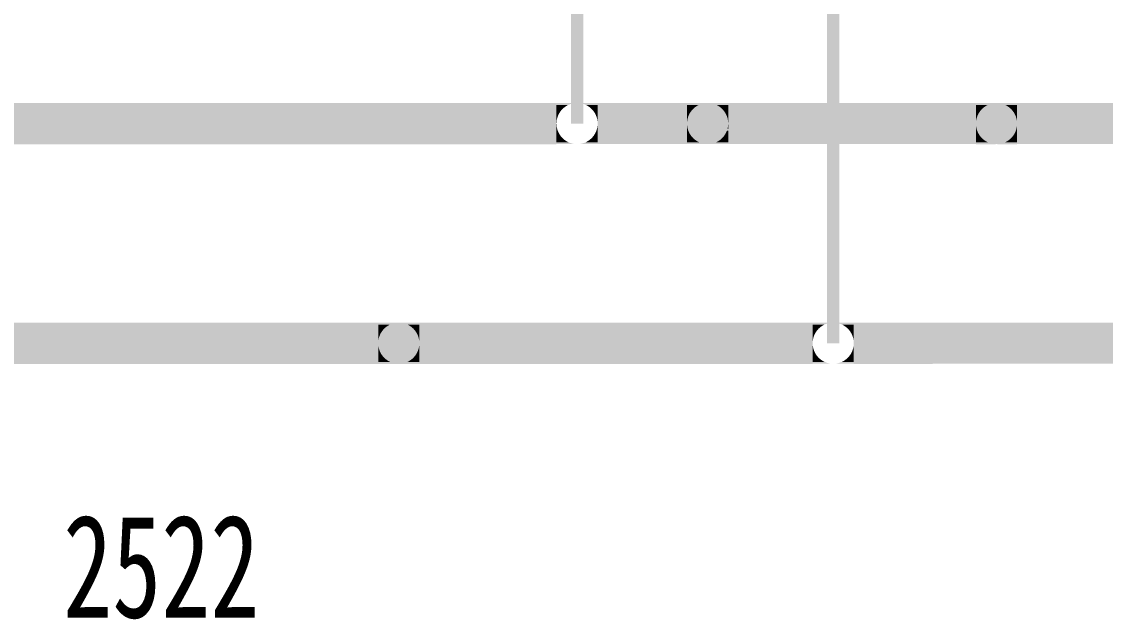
# Model space of a CAD drawing. Header units: millimetres. Extents: x 10667 to 23854, y -3427 to -2899.
# Drawn here: x 13411.9 to 13464.5, y -3187.2 to -3158.2 of the extents above; entities that cross this region are included whole.
import ezdxf

# ---------------------------------------------------------------- set-up
doc = ezdxf.new("R2010")
doc.units = ezdxf.units.MM
doc.header["$LTSCALE"] = 10
doc.layers.add('设备编号', color=2, linetype='Continuous')
doc.layers.add('连 接 线', color=1, linetype='Continuous')
doc.styles.add('HZ', font='SimSun.ttf', dxfattribs={"width": 0.7})

msp = doc.modelspace()

# ---------------------------------------------------------------- linework, layer by layer
at = {"layer": '连 接 线'}
for points, const_width in [([(13451.28065576504, -3134.372177516593), (13451.28065575677, -3173.762965961014)], 0.6), ([(13438.83965471278, -3163.102718792243), (13438.83965471278, -3141.43240537818)], 0.6), ([(13437.83965471278, -3163.103640975173), (13399.65877697049, -3163.11025048659)], 2), ([(13439.83967403992, -3163.101409801865), (13446.67411953369, -3163.101568520241)], 2), ([(13488.526317641, -3163.0957828123), (13446.18035747609, -3163.098695287847)], 2), ([(13426.84067276074, -3173.763742970149), (13374.64134775912, -3173.763742970149)], 2), ([(13432.51755321236, -3173.763742970149), (13426.84067276074, -3173.763742970149)], 2), ([(13450.28065575679, -3173.76374297015), (13431.17085870163, -3173.763742970149)], 2), ([(13503.52633535343, -3173.760066263545), (13452.28065575679, -3173.763600941822)], 2)]:
    msp.add_lwpolyline(points, dxfattribs=dict(at, const_width=const_width))
for points in [[(13437.83965471278, -3162.105657768066), (13438.75249897004, -3162.105657768066), (13437.83965471278, -3162.101852466157), (13438.83965471278, -3162.101852466157)], [(13437.83965471278, -3162.101852466157), (13438.83965471278, -3162.101852466157), (13437.83965471278, -3162.105657768066), (13438.92681045553, -3162.105657768066)], [(13437.83965471278, -3162.117044713145), (13438.66600653512, -3162.117044713145), (13437.83965471278, -3162.105657768066), (13438.75249897004, -3162.105657768066)], [(13437.83965471278, -3162.105657768066), (13438.92681045553, -3162.105657768066), (13437.83965471278, -3162.117044713145), (13439.01330289045, -3162.117044713145)], [(13437.83965471278, -3162.135926639868), (13438.58083566768, -3162.135926639868), (13437.83965471278, -3162.117044713145), (13438.66600653512, -3162.117044713145)], [(13437.83965471278, -3162.162159845372), (13438.49763456946, -3162.162159845372), (13437.83965471278, -3162.135926639868), (13438.58083566768, -3162.135926639868)], [(13437.83965471278, -3162.195544679121), (13438.41703645104, -3162.195544679121), (13437.83965471278, -3162.162159845372), (13438.49763456946, -3162.162159845372)], [(13437.83965471278, -3162.235827062373), (13438.33965471278, -3162.235827062373), (13437.83965471278, -3162.195544679121), (13438.41703645104, -3162.195544679121)], [(13437.83965471278, -3162.282700421868), (13438.26607827643, -3162.282700421868), (13437.83965471278, -3162.235827062373), (13438.33965471278, -3162.235827062373)], [(13437.83965471278, -3162.335808023039), (13438.1968671031, -3162.335808023039), (13437.83965471278, -3162.282700421868), (13438.26607827643, -3162.282700421868)], [(13437.83965471278, -3162.394745684971), (13438.1325479316, -3162.394745684971), (13437.83965471278, -3162.335808023039), (13438.1968671031, -3162.335808023039)], [(13437.83965471278, -3162.459064856471), (13438.07361026966, -3162.459064856471), (13437.83965471278, -3162.394745684971), (13438.1325479316, -3162.394745684971)], [(13437.83965471278, -3162.528276029806), (13438.02050266849, -3162.528276029806), (13437.83965471278, -3162.459064856471), (13438.07361026966, -3162.459064856471)], [(13437.83965471278, -3162.601852466157), (13437.973629309, -3162.601852466157), (13437.83965471278, -3162.528276029806), (13438.02050266849, -3162.528276029806)], [(13438.92681045553, -3162.105657768066), (13439.83965471278, -3162.105657768066), (13438.83965471278, -3162.101852466157), (13439.83965471278, -3162.101852466157)], [(13439.01330289045, -3162.117044713145), (13439.83965471278, -3162.117044713145), (13438.92681045553, -3162.105657768066), (13439.83965471278, -3162.105657768066)], [(13439.09847375789, -3162.135926639868), (13439.83965471278, -3162.135926639868), (13439.01330289045, -3162.117044713145), (13439.83965471278, -3162.117044713145)], [(13439.18167485611, -3162.162159845372), (13439.83965471278, -3162.162159845372), (13439.09847375789, -3162.135926639868), (13439.83965471278, -3162.135926639868)], [(13439.26227297452, -3162.195544679121), (13439.83965471278, -3162.195544679121), (13439.18167485611, -3162.162159845372), (13439.83965471278, -3162.162159845372)], [(13439.33965471278, -3162.235827062373), (13439.83965471278, -3162.235827062373), (13439.26227297452, -3162.195544679121), (13439.83965471278, -3162.195544679121)], [(13439.41323114913, -3162.282700421868), (13439.83965471278, -3162.282700421868), (13439.33965471278, -3162.235827062373), (13439.83965471278, -3162.235827062373)], [(13439.48244232247, -3162.335808023039), (13439.83965471278, -3162.335808023039), (13439.41323114913, -3162.282700421868), (13439.83965471278, -3162.282700421868)], [(13439.54676149397, -3162.394745684971), (13439.83965471278, -3162.394745684971), (13439.48244232247, -3162.335808023039), (13439.83965471278, -3162.335808023039)], [(13439.6056991559, -3162.459064856471), (13439.83965471278, -3162.459064856471), (13439.54676149397, -3162.394745684971), (13439.83965471278, -3162.394745684971)], [(13439.65880675707, -3162.528276029806), (13439.83965471278, -3162.528276029806), (13439.6056991559, -3162.459064856471), (13439.83965471278, -3162.459064856471)], [(13439.70568011657, -3162.601852466157), (13439.83965471278, -3162.601852466157), (13439.65880675707, -3162.528276029806), (13439.83965471278, -3162.528276029806)], [(13444.18035747609, -3162.100392614025), (13445.18035747609, -3162.100392614025), (13444.18035747609, -3162.104197915933), (13445.26751321884, -3162.104197915933)], [(13444.18035747609, -3162.104197915933), (13445.09320173335, -3162.104197915933), (13444.18035747609, -3162.100392614025), (13445.18035747609, -3162.100392614025)], [(13444.18035747609, -3162.104197915933), (13445.26751321884, -3162.104197915933), (13444.18035747609, -3162.115584861013), (13445.35400565376, -3162.115584861013)], [(13444.18035747609, -3162.115584861013), (13445.00670929843, -3162.115584861013), (13444.18035747609, -3162.104197915933), (13445.09320173335, -3162.104197915933)], [(13444.18035747609, -3162.134466787736), (13444.92153843099, -3162.134466787736), (13444.18035747609, -3162.115584861013), (13445.00670929843, -3162.115584861013)], [(13444.18035747609, -3162.160699993239), (13444.83833733277, -3162.160699993239), (13444.18035747609, -3162.134466787736), (13444.92153843099, -3162.134466787736)], [(13444.18035747609, -3162.194084826988), (13444.75773921435, -3162.194084826988), (13444.18035747609, -3162.160699993239), (13444.83833733277, -3162.160699993239)], [(13444.18035747609, -3162.234367210241), (13444.68035747609, -3162.234367210241), (13444.18035747609, -3162.194084826988), (13444.75773921435, -3162.194084826988)], [(13444.18035747609, -3162.281240569736), (13444.60678103974, -3162.281240569736), (13444.18035747609, -3162.234367210241), (13444.68035747609, -3162.234367210241)], [(13444.18035747609, -3162.334348170906), (13444.53756986641, -3162.334348170906), (13444.18035747609, -3162.281240569736), (13444.60678103974, -3162.281240569736)], [(13444.18035747609, -3162.393285832839), (13444.47325069491, -3162.393285832839), (13444.18035747609, -3162.334348170906), (13444.53756986641, -3162.334348170906)], [(13444.18035747609, -3162.457605004338), (13444.41431303298, -3162.457605004338), (13444.18035747609, -3162.393285832839), (13444.47325069491, -3162.393285832839)], [(13444.18035747609, -3162.526816177674), (13444.36120543181, -3162.526816177674), (13444.18035747609, -3162.457605004338), (13444.41431303298, -3162.457605004338)], [(13444.18035747609, -3162.600392614025), (13444.31433207231, -3162.600392614025), (13444.18035747609, -3162.526816177674), (13444.36120543181, -3162.526816177674)], [(13445.26751321884, -3162.104197915933), (13446.18035747609, -3162.104197915933), (13445.18035747609, -3162.100392614025), (13446.18035747609, -3162.100392614025)], [(13445.35400565376, -3162.115584861013), (13446.18035747609, -3162.115584861013), (13445.26751321884, -3162.104197915933), (13446.18035747609, -3162.104197915933)], [(13445.4391765212, -3162.134466787736), (13446.18035747609, -3162.134466787736), (13445.35400565376, -3162.115584861013), (13446.18035747609, -3162.115584861013)], [(13445.52237761942, -3162.160699993239), (13446.18035747609, -3162.160699993239), (13445.4391765212, -3162.134466787736), (13446.18035747609, -3162.134466787736)], [(13445.60297573783, -3162.194084826988), (13446.18035747609, -3162.194084826988), (13445.52237761942, -3162.160699993239), (13446.18035747609, -3162.160699993239)], [(13445.68035747609, -3162.234367210241), (13446.18035747609, -3162.234367210241), (13445.60297573783, -3162.194084826988), (13446.18035747609, -3162.194084826988)], [(13445.75393391245, -3162.281240569736), (13446.18035747609, -3162.281240569736), (13445.68035747609, -3162.234367210241), (13446.18035747609, -3162.234367210241)], [(13445.82314508578, -3162.334348170906), (13446.18035747609, -3162.334348170906), (13445.75393391245, -3162.281240569736), (13446.18035747609, -3162.281240569736)], [(13445.88746425728, -3162.393285832839), (13446.18035747609, -3162.393285832839), (13445.82314508578, -3162.334348170906), (13446.18035747609, -3162.334348170906)], [(13445.94640191921, -3162.457605004338), (13446.18035747609, -3162.457605004338), (13445.88746425728, -3162.393285832839), (13446.18035747609, -3162.393285832839)], [(13445.99950952038, -3162.526816177674), (13446.18035747609, -3162.526816177674), (13445.94640191921, -3162.457605004338), (13446.18035747609, -3162.457605004338)], [(13446.04638287988, -3162.600392614025), (13446.18035747609, -3162.600392614025), (13445.99950952038, -3162.526816177674), (13446.18035747609, -3162.526816177674)], [(13458.21047209562, -3162.108017868448), (13459.12331635287, -3162.108017868448), (13458.21047209562, -3162.104212566539), (13459.21047209562, -3162.104212566539)], [(13458.21047209562, -3162.119404813528), (13459.03682391795, -3162.119404813528), (13458.21047209562, -3162.108017868448), (13459.12331635287, -3162.108017868448)], [(13458.21047209562, -3162.13828674025), (13458.95165305052, -3162.13828674025), (13458.21047209562, -3162.119404813528), (13459.03682391795, -3162.119404813528)], [(13458.21047209562, -3162.164519945753), (13458.86845195229, -3162.164519945753), (13458.21047209562, -3162.13828674025), (13458.95165305052, -3162.13828674025)], [(13458.21047209562, -3162.197904779503), (13458.78785383388, -3162.197904779503), (13458.21047209562, -3162.164519945753), (13458.86845195229, -3162.164519945753)], [(13458.21047209562, -3162.238187162755), (13458.71047209562, -3162.238187162755), (13458.21047209562, -3162.197904779503), (13458.78785383388, -3162.197904779503)], [(13458.21047209562, -3162.285060522251), (13458.63689565927, -3162.285060522251), (13458.21047209562, -3162.238187162755), (13458.71047209562, -3162.238187162755)], [(13458.21047209562, -3162.33816812342), (13458.56768448593, -3162.33816812342), (13458.21047209562, -3162.285060522251), (13458.63689565927, -3162.285060522251)], [(13458.21047209562, -3162.397105785353), (13458.50336531443, -3162.397105785353), (13458.21047209562, -3162.33816812342), (13458.56768448593, -3162.33816812342)], [(13458.21047209562, -3162.461424956853), (13458.4444276525, -3162.461424956853), (13458.21047209562, -3162.397105785353), (13458.50336531443, -3162.397105785353)], [(13458.21047209562, -3162.530636130189), (13458.39132005133, -3162.530636130189), (13458.21047209562, -3162.461424956853), (13458.4444276525, -3162.461424956853)], [(13458.21047209562, -3162.604212566539), (13458.34444669184, -3162.604212566539), (13458.21047209562, -3162.530636130189), (13458.39132005133, -3162.530636130189)], [(13459.21047209562, -3162.104212566539), (13460.21047209562, -3162.104212566539), (13459.29762783837, -3162.108017868448), (13460.21047209562, -3162.108017868448)], [(13459.29762783837, -3162.108017868448), (13460.21047209562, -3162.108017868448), (13459.38412027329, -3162.119404813528), (13460.21047209562, -3162.119404813528)], [(13459.38412027329, -3162.119404813528), (13460.21047209562, -3162.119404813528), (13459.46929114072, -3162.13828674025), (13460.21047209562, -3162.13828674025)], [(13459.46929114072, -3162.13828674025), (13460.21047209562, -3162.13828674025), (13459.55249223894, -3162.164519945753), (13460.21047209562, -3162.164519945753)], [(13459.55249223894, -3162.164519945753), (13460.21047209562, -3162.164519945753), (13459.63309035736, -3162.197904779503), (13460.21047209562, -3162.197904779503)], [(13459.63309035736, -3162.197904779503), (13460.21047209562, -3162.197904779503), (13459.71047209562, -3162.238187162755), (13460.21047209562, -3162.238187162755)], [(13459.71047209562, -3162.238187162755), (13460.21047209562, -3162.238187162755), (13459.78404853197, -3162.285060522251), (13460.21047209562, -3162.285060522251)], [(13459.78404853197, -3162.285060522251), (13460.21047209562, -3162.285060522251), (13459.85325970531, -3162.33816812342), (13460.21047209562, -3162.33816812342)], [(13459.85325970531, -3162.33816812342), (13460.21047209562, -3162.33816812342), (13459.91757887681, -3162.397105785353), (13460.21047209562, -3162.397105785353)], [(13459.91757887681, -3162.397105785353), (13460.21047209562, -3162.397105785353), (13459.97651653874, -3162.461424956853), (13460.21047209562, -3162.461424956853)], [(13459.97651653874, -3162.461424956853), (13460.21047209562, -3162.461424956853), (13460.02962413991, -3162.530636130189), (13460.21047209562, -3162.530636130189)], [(13460.02962413991, -3162.530636130189), (13460.21047209562, -3162.530636130189), (13460.0764974994, -3162.604212566539), (13460.21047209562, -3162.604212566539)], [(13437.83965471278, -3162.679234204417), (13437.93334692575, -3162.679234204417), (13437.83965471278, -3162.601852466157), (13437.973629309, -3162.601852466157)], [(13437.83965471278, -3162.759832322832), (13437.899962092, -3162.759832322832), (13437.83965471278, -3162.679234204417), (13437.93334692575, -3162.679234204417)], [(13437.83965471278, -3162.843033421055), (13437.87372888649, -3162.843033421055), (13437.83965471278, -3162.759832322832), (13437.899962092, -3162.759832322832)], [(13437.83965471278, -3162.92820428849), (13437.85484695977, -3162.92820428849), (13437.83965471278, -3162.843033421055), (13437.87372888649, -3162.843033421055)], [(13437.83965471278, -3163.01469672341), (13437.84346001469, -3163.01469672341), (13437.83965471278, -3162.92820428849), (13437.85484695977, -3162.92820428849)], [(13437.83965471278, -3163.101852466157), (13437.83965471278, -3163.101852466157), (13437.83965471278, -3163.01469672341), (13437.84346001469, -3163.01469672341)], [(13439.74596249982, -3162.679234204417), (13439.83965471278, -3162.679234204417), (13439.70568011657, -3162.601852466157), (13439.83965471278, -3162.601852466157)], [(13439.77934733357, -3162.759832322832), (13439.83965471278, -3162.759832322832), (13439.74596249982, -3162.679234204417), (13439.83965471278, -3162.679234204417)], [(13439.80558053907, -3162.843033421055), (13439.83965471278, -3162.843033421055), (13439.77934733357, -3162.759832322832), (13439.83965471278, -3162.759832322832)], [(13439.82446246579, -3162.92820428849), (13439.83965471278, -3162.92820428849), (13439.80558053907, -3162.843033421055), (13439.83965471278, -3162.843033421055)], [(13439.83584941087, -3163.01469672341), (13439.83965471278, -3163.01469672341), (13439.82446246579, -3162.92820428849), (13439.83965471278, -3162.92820428849)], [(13439.83965471278, -3163.101852466157), (13439.83965471278, -3163.101852466157), (13439.83584941087, -3163.01469672341), (13439.83965471278, -3163.01469672341)], [(13444.18035747609, -3162.677774352284), (13444.27404968906, -3162.677774352284), (13444.18035747609, -3162.600392614025), (13444.31433207231, -3162.600392614025)], [(13444.18035747609, -3162.758372470699), (13444.24066485531, -3162.758372470699), (13444.18035747609, -3162.677774352284), (13444.27404968906, -3162.677774352284)], [(13444.18035747609, -3162.841573568922), (13444.21443164981, -3162.841573568922), (13444.18035747609, -3162.758372470699), (13444.24066485531, -3162.758372470699)], [(13444.18035747609, -3162.926744436358), (13444.19554972308, -3162.926744436358), (13444.18035747609, -3162.841573568922), (13444.21443164981, -3162.841573568922)], [(13444.18035747609, -3163.013236871278), (13444.184162778, -3163.013236871278), (13444.18035747609, -3162.926744436358), (13444.19554972308, -3162.926744436358)], [(13447.18024631705, -3163.100392614025), (13447.18024631705, -3163.100392614025), (13444.18035747609, -3163.013236871278), (13444.184162778, -3163.013236871278)], [(13446.08666526313, -3162.677774352284), (13446.18035747609, -3162.677774352284), (13446.04638287988, -3162.600392614025), (13446.18035747609, -3162.600392614025)], [(13446.12005009688, -3162.758372470699), (13446.18035747609, -3162.758372470699), (13446.08666526313, -3162.677774352284), (13446.18035747609, -3162.677774352284)], [(13446.14628330238, -3162.841573568922), (13446.18035747609, -3162.841573568922), (13446.12005009688, -3162.758372470699), (13446.18035747609, -3162.758372470699)], [(13446.16516522911, -3162.926744436358), (13446.18035747609, -3162.926744436358), (13446.14628330238, -3162.841573568922), (13446.18035747609, -3162.841573568922)], [(13446.17655217419, -3163.013236871278), (13446.18035747609, -3163.013236871278), (13446.16516522911, -3162.926744436358), (13446.18035747609, -3162.926744436358)], [(13446.18035747609, -3163.100392614025), (13446.18035747609, -3163.100392614025), (13446.17655217419, -3163.013236871278), (13446.18035747609, -3163.013236871278)], [(13458.21047209562, -3162.681594304799), (13458.30416430858, -3162.681594304799), (13458.21047209562, -3162.604212566539), (13458.34444669184, -3162.604212566539)], [(13458.21047209562, -3162.762192423214), (13458.27077947483, -3162.762192423214), (13458.21047209562, -3162.681594304799), (13458.30416430858, -3162.681594304799)], [(13458.21047209562, -3162.845393521437), (13458.24454626933, -3162.845393521437), (13458.21047209562, -3162.762192423214), (13458.27077947483, -3162.762192423214)], [(13458.21047209562, -3162.930564388873), (13458.22566434261, -3162.930564388873), (13458.21047209562, -3162.845393521437), (13458.24454626933, -3162.845393521437)], [(13458.21047209562, -3163.017056823792), (13458.21427739753, -3163.017056823792), (13458.21047209562, -3162.930564388873), (13458.22566434261, -3162.930564388873)], [(13458.21047209562, -3163.104212566539), (13458.21047209562, -3163.104212566539), (13458.21047209562, -3163.017056823792), (13458.21427739753, -3163.017056823792)], [(13460.0764974994, -3162.604212566539), (13460.21047209562, -3162.604212566539), (13460.11677988266, -3162.681594304799), (13460.21047209562, -3162.681594304799)], [(13460.11677988266, -3162.681594304799), (13460.21047209562, -3162.681594304799), (13460.1501647164, -3162.762192423214), (13460.21047209562, -3162.762192423214)], [(13460.1501647164, -3162.762192423214), (13460.21047209562, -3162.762192423214), (13460.17639792191, -3162.845393521437), (13460.21047209562, -3162.845393521437)], [(13460.17639792191, -3162.845393521437), (13460.21047209562, -3162.845393521437), (13460.19527984863, -3162.930564388873), (13460.21047209562, -3162.930564388873)], [(13460.19527984863, -3162.930564388873), (13460.21047209562, -3162.930564388873), (13460.20666679371, -3163.017056823792), (13460.21047209562, -3163.017056823792)], [(13460.20666679371, -3163.017056823792), (13460.21047209562, -3163.017056823792), (13460.21047209562, -3163.104212566539)], [(13437.83965471278, -3163.101852466157), (13437.83965471278, -3163.101852466157), (13437.83965471278, -3163.189008208905), (13437.84346001469, -3163.189008208905)], [(13437.83965471278, -3163.189008208905), (13437.84346001469, -3163.189008208905), (13437.83965471278, -3163.275500643824), (13437.85484695977, -3163.275500643824)], [(13437.83965471278, -3163.275500643824), (13437.85484695977, -3163.275500643824), (13437.83965471278, -3163.36067151126), (13437.87372888649, -3163.36067151126)], [(13437.83965471278, -3163.36067151126), (13437.87372888649, -3163.36067151126), (13437.83965471278, -3163.443872609483), (13437.899962092, -3163.443872609483)], [(13437.83965471278, -3163.443872609483), (13437.899962092, -3163.443872609483), (13437.83965471278, -3163.524470727898), (13437.93334692575, -3163.524470727898)], [(13437.83965471278, -3163.524470727898), (13437.93334692575, -3163.524470727898), (13437.83965471278, -3163.601852466157), (13437.973629309, -3163.601852466157)], [(13439.70568011657, -3163.601852466157), (13439.83965471278, -3163.601852466157), (13439.74596249982, -3163.524470727898), (13439.83965471278, -3163.524470727898)], [(13439.74596249982, -3163.524470727898), (13439.83965471278, -3163.524470727898), (13439.77934733357, -3163.443872609483), (13439.83965471278, -3163.443872609483)], [(13439.77934733357, -3163.443872609483), (13439.83965471278, -3163.443872609483), (13439.80558053907, -3163.36067151126), (13439.83965471278, -3163.36067151126)], [(13439.80558053907, -3163.36067151126), (13439.83965471278, -3163.36067151126), (13439.82446246579, -3163.275500643824), (13439.83965471278, -3163.275500643824)], [(13439.82446246579, -3163.275500643824), (13439.83965471278, -3163.275500643824), (13439.83584941087, -3163.189008208905), (13439.83965471278, -3163.189008208905)], [(13439.83584941087, -3163.189008208905), (13439.83965471278, -3163.189008208905), (13439.83965471278, -3163.101852466157)], [(13446.12005009688, -3163.442412757351), (13446.18035747609, -3163.442412757351), (13443.07697786274, -3163.359211659128), (13443.54113210831, -3163.359211659128)], [(13447.18024631705, -3163.100392614025), (13447.18024631705, -3163.100392614025), (13444.18035747609, -3163.187548356773), (13444.184162778, -3163.187548356773)], [(13444.18035747609, -3163.187548356773), (13444.184162778, -3163.187548356773), (13444.18035747609, -3163.274040791692), (13444.19554972308, -3163.274040791692)], [(13444.18035747609, -3163.274040791692), (13444.19554972308, -3163.274040791692), (13444.18035747609, -3163.359211659128), (13444.21443164981, -3163.359211659128)], [(13444.18035747609, -3163.359211659128), (13444.21443164981, -3163.359211659128), (13444.18035747609, -3163.442412757351), (13444.24066485531, -3163.442412757351)], [(13444.18035747609, -3163.442412757351), (13444.24066485531, -3163.442412757351), (13444.18035747609, -3163.523010875766), (13444.27404968906, -3163.523010875766)], [(13444.18035747609, -3163.523010875766), (13444.27404968906, -3163.523010875766), (13444.18035747609, -3163.600392614025), (13444.31433207231, -3163.600392614025)], [(13446.04638287988, -3163.600392614025), (13446.18035747609, -3163.600392614025), (13446.08666526313, -3163.523010875766), (13446.18035747609, -3163.523010875766)], [(13446.08666526313, -3163.523010875766), (13446.18035747609, -3163.523010875766), (13446.12005009688, -3163.442412757351), (13446.18035747609, -3163.442412757351)], [(13446.14628330238, -3163.359211659128), (13446.18035747609, -3163.359211659128), (13446.16516522911, -3163.274040791692), (13446.18035747609, -3163.274040791692)], [(13446.16516522911, -3163.274040791692), (13446.18035747609, -3163.274040791692), (13446.17655217419, -3163.187548356773), (13446.18035747609, -3163.187548356773)], [(13446.17655217419, -3163.187548356773), (13446.18035747609, -3163.187548356773), (13446.18035747609, -3163.100392614025)], [(13458.21047209562, -3163.104212566539), (13458.21047209562, -3163.104212566539), (13458.21047209562, -3163.191368309287), (13458.21427739753, -3163.191368309287)], [(13458.21047209562, -3163.191368309287), (13458.21427739753, -3163.191368309287), (13458.21047209562, -3163.277860744206), (13458.22566434261, -3163.277860744206)], [(13458.21047209562, -3163.277860744206), (13458.22566434261, -3163.277860744206), (13458.21047209562, -3163.363031611642), (13458.24454626933, -3163.363031611642)], [(13458.21047209562, -3163.363031611642), (13458.24454626933, -3163.363031611642), (13458.21047209562, -3163.446232709865), (13458.27077947483, -3163.446232709865)], [(13458.21047209562, -3163.446232709865), (13458.27077947483, -3163.446232709865), (13458.21047209562, -3163.52683082828), (13458.30416430858, -3163.52683082828)], [(13458.21047209562, -3163.52683082828), (13458.30416430858, -3163.52683082828), (13458.21047209562, -3163.604212566539), (13458.34444669184, -3163.604212566539)], [(13460.0764974994, -3163.604212566539), (13460.21047209562, -3163.604212566539), (13460.11677988266, -3163.52683082828), (13460.21047209562, -3163.52683082828)], [(13460.11677988266, -3163.52683082828), (13460.21047209562, -3163.52683082828), (13460.1501647164, -3163.446232709865), (13460.21047209562, -3163.446232709865)], [(13460.1501647164, -3163.446232709865), (13460.21047209562, -3163.446232709865), (13460.17639792191, -3163.363031611642), (13460.21047209562, -3163.363031611642)], [(13460.17639792191, -3163.363031611642), (13460.21047209562, -3163.363031611642), (13460.19527984863, -3163.277860744206), (13460.21047209562, -3163.277860744206)], [(13460.19527984863, -3163.277860744206), (13460.21047209562, -3163.277860744206), (13460.20666679371, -3163.191368309287), (13460.21047209562, -3163.191368309287)], [(13460.20666679371, -3163.191368309287), (13460.21047209562, -3163.191368309287), (13460.21047209562, -3163.104212566539)], [(13437.83965471278, -3163.601852466157), (13437.973629309, -3163.601852466157), (13437.83965471278, -3163.675428902508), (13438.02050266849, -3163.675428902508)], [(13437.83965471278, -3163.675428902508), (13438.02050266849, -3163.675428902508), (13437.83965471278, -3163.744640075844), (13438.07361026966, -3163.744640075844)], [(13437.83965471278, -3163.744640075844), (13438.07361026966, -3163.744640075844), (13437.83965471278, -3163.808959247344), (13438.1325479316, -3163.808959247344)], [(13437.83965471278, -3163.808959247344), (13438.1325479316, -3163.808959247344), (13437.83965471278, -3163.867896909277), (13438.1968671031, -3163.867896909277)], [(13437.83965471278, -3163.867896909277), (13438.1968671031, -3163.867896909277), (13437.83965471278, -3163.921004510446), (13438.26607827643, -3163.921004510446)], [(13437.83965471278, -3163.921004510446), (13438.26607827643, -3163.921004510446), (13437.83965471278, -3163.967877869942), (13438.33965471278, -3163.967877869942)], [(13437.83965471278, -3163.967877869942), (13438.33965471278, -3163.967877869942), (13437.83965471278, -3164.008160253194), (13438.41703645104, -3164.008160253194)], [(13437.83965471278, -3164.008160253194), (13438.41703645104, -3164.008160253194), (13437.83965471278, -3164.041545086944), (13438.49763456946, -3164.041545086944)], [(13437.83965471278, -3164.041545086944), (13438.49763456946, -3164.041545086944), (13437.83965471278, -3164.067778292446), (13438.58083566768, -3164.067778292446)], [(13437.83965471278, -3164.067778292446), (13438.58083566768, -3164.067778292446), (13437.83965471278, -3164.08666021917), (13438.66600653512, -3164.08666021917)], [(13437.83965471278, -3164.08666021917), (13438.66600653512, -3164.08666021917), (13437.83965471278, -3164.098047164249), (13438.75249897004, -3164.098047164249)], [(13437.83965471278, -3164.098047164249), (13438.75249897004, -3164.098047164249), (13437.83965471278, -3164.101852466157), (13438.83965471278, -3164.101852466157)], [(13438.83965471278, -3164.101852466157), (13439.83965471278, -3164.101852466157), (13438.92681045553, -3164.098047164249), (13439.83965471278, -3164.098047164249)], [(13438.92681045553, -3164.098047164249), (13439.83965471278, -3164.098047164249), (13439.01330289045, -3164.08666021917), (13439.83965471278, -3164.08666021917)], [(13439.01330289045, -3164.08666021917), (13439.83965471278, -3164.08666021917), (13439.09847375789, -3164.067778292446), (13439.83965471278, -3164.067778292446)], [(13439.09847375789, -3164.067778292446), (13439.83965471278, -3164.067778292446), (13439.18167485611, -3164.041545086944), (13439.83965471278, -3164.041545086944)], [(13439.18167485611, -3164.041545086944), (13439.83965471278, -3164.041545086944), (13439.26227297452, -3164.008160253194), (13439.83965471278, -3164.008160253194)], [(13439.26227297452, -3164.008160253194), (13439.83965471278, -3164.008160253194), (13439.33965471278, -3163.967877869942), (13439.83965471278, -3163.967877869942)], [(13439.33965471278, -3163.967877869942), (13439.83965471278, -3163.967877869942), (13439.41323114913, -3163.921004510446), (13439.83965471278, -3163.921004510446)], [(13439.41323114913, -3163.921004510446), (13439.83965471278, -3163.921004510446), (13439.48244232247, -3163.867896909277), (13439.83965471278, -3163.867896909277)], [(13439.48244232247, -3163.867896909277), (13439.83965471278, -3163.867896909277), (13439.54676149397, -3163.808959247344), (13439.83965471278, -3163.808959247344)], [(13439.54676149397, -3163.808959247344), (13439.83965471278, -3163.808959247344), (13439.6056991559, -3163.744640075844), (13439.83965471278, -3163.744640075844)], [(13439.6056991559, -3163.744640075844), (13439.83965471278, -3163.744640075844), (13439.65880675707, -3163.675428902508), (13439.83965471278, -3163.675428902508)], [(13439.65880675707, -3163.675428902508), (13439.83965471278, -3163.675428902508), (13439.70568011657, -3163.601852466157), (13439.83965471278, -3163.601852466157)], [(13444.18035747609, -3163.600392614025), (13444.31433207231, -3163.600392614025), (13444.18035747609, -3163.673969050376), (13444.36120543181, -3163.673969050376)], [(13444.18035747609, -3163.673969050376), (13444.36120543181, -3163.673969050376), (13444.18035747609, -3163.743180223712), (13444.41431303298, -3163.743180223712)], [(13444.18035747609, -3163.743180223712), (13444.41431303298, -3163.743180223712), (13444.18035747609, -3163.807499395211), (13444.47325069491, -3163.807499395211)], [(13444.18035747609, -3163.807499395211), (13444.47325069491, -3163.807499395211), (13444.18035747609, -3163.866437057144), (13444.53756986641, -3163.866437057144)], [(13444.18035747609, -3163.866437057144), (13444.53756986641, -3163.866437057144), (13444.18035747609, -3163.919544658314), (13444.60678103974, -3163.919544658314)], [(13444.18035747609, -3163.919544658314), (13444.60678103974, -3163.919544658314), (13444.18035747609, -3163.96641801781), (13444.68035747609, -3163.96641801781)], [(13444.18035747609, -3163.96641801781), (13444.68035747609, -3163.96641801781), (13444.18035747609, -3164.006700401062), (13444.75773921435, -3164.006700401062)], [(13444.18035747609, -3164.006700401062), (13444.75773921435, -3164.006700401062), (13444.18035747609, -3164.040085234811), (13444.83833733277, -3164.040085234811)], [(13444.18035747609, -3164.040085234811), (13444.83833733277, -3164.040085234811), (13444.18035747609, -3164.066318440314), (13444.92153843099, -3164.066318440314)], [(13444.18035747609, -3164.066318440314), (13444.92153843099, -3164.066318440314), (13444.18035747609, -3164.085200367037), (13445.00670929843, -3164.085200367037)], [(13444.18035747609, -3164.085200367037), (13445.00670929843, -3164.085200367037), (13444.18035747609, -3164.096587312117), (13445.09320173335, -3164.096587312117)], [(13444.18035747609, -3164.096587312117), (13445.09320173335, -3164.096587312117), (13444.18035747609, -3164.100392614025), (13445.18035747609, -3164.100392614025)], [(13445.18035747609, -3164.100392614025), (13446.18035747609, -3164.100392614025), (13445.26751321884, -3164.096587312117), (13446.18035747609, -3164.096587312117)], [(13445.26751321884, -3164.096587312117), (13446.18035747609, -3164.096587312117), (13445.35400565376, -3164.085200367037), (13446.18035747609, -3164.085200367037)], [(13445.35400565376, -3164.085200367037), (13446.18035747609, -3164.085200367037), (13445.4391765212, -3164.066318440314), (13446.18035747609, -3164.066318440314)], [(13445.4391765212, -3164.066318440314), (13446.18035747609, -3164.066318440314), (13445.52237761942, -3164.040085234811), (13446.18035747609, -3164.040085234811)], [(13445.52237761942, -3164.040085234811), (13446.18035747609, -3164.040085234811), (13445.60297573783, -3164.006700401062), (13446.18035747609, -3164.006700401062)], [(13445.60297573783, -3164.006700401062), (13446.18035747609, -3164.006700401062), (13445.68035747609, -3163.96641801781), (13446.18035747609, -3163.96641801781)], [(13445.68035747609, -3163.96641801781), (13446.18035747609, -3163.96641801781), (13445.75393391245, -3163.919544658314), (13446.18035747609, -3163.919544658314)], [(13445.75393391245, -3163.919544658314), (13446.18035747609, -3163.919544658314), (13445.82314508578, -3163.866437057144), (13446.18035747609, -3163.866437057144)], [(13445.82314508578, -3163.866437057144), (13446.18035747609, -3163.866437057144), (13445.88746425728, -3163.807499395211), (13446.18035747609, -3163.807499395211)], [(13445.88746425728, -3163.807499395211), (13446.18035747609, -3163.807499395211), (13445.94640191921, -3163.743180223712), (13446.18035747609, -3163.743180223712)], [(13445.94640191921, -3163.743180223712), (13446.18035747609, -3163.743180223712), (13445.99950952038, -3163.673969050376), (13446.18035747609, -3163.673969050376)], [(13445.99950952038, -3163.673969050376), (13446.18035747609, -3163.673969050376), (13446.04638287988, -3163.600392614025), (13446.18035747609, -3163.600392614025)], [(13458.21047209562, -3163.604212566539), (13458.34444669184, -3163.604212566539), (13458.21047209562, -3163.677789002891), (13458.39132005133, -3163.677789002891)], [(13458.21047209562, -3163.677789002891), (13458.39132005133, -3163.677789002891), (13458.21047209562, -3163.747000176226), (13458.4444276525, -3163.747000176226)], [(13458.21047209562, -3163.747000176226), (13458.4444276525, -3163.747000176226), (13458.21047209562, -3163.811319347726), (13458.50336531443, -3163.811319347726)], [(13458.21047209562, -3163.811319347726), (13458.50336531443, -3163.811319347726), (13458.21047209562, -3163.870257009658), (13458.56768448593, -3163.870257009658)], [(13458.21047209562, -3163.870257009658), (13458.56768448593, -3163.870257009658), (13458.21047209562, -3163.923364610829), (13458.63689565927, -3163.923364610829)], [(13458.21047209562, -3163.923364610829), (13458.63689565927, -3163.923364610829), (13458.21047209562, -3163.970237970324), (13458.71047209562, -3163.970237970324)], [(13458.21047209562, -3163.970237970324), (13458.71047209562, -3163.970237970324), (13458.21047209562, -3164.010520353576), (13458.78785383388, -3164.010520353576)], [(13458.21047209562, -3164.010520353576), (13458.78785383388, -3164.010520353576), (13458.21047209562, -3164.043905187325), (13458.86845195229, -3164.043905187325)], [(13458.21047209562, -3164.043905187325), (13458.86845195229, -3164.043905187325), (13458.21047209562, -3164.070138392829), (13458.95165305052, -3164.070138392829)], [(13458.21047209562, -3164.070138392829), (13458.95165305052, -3164.070138392829), (13458.21047209562, -3164.089020319552), (13459.03682391795, -3164.089020319552)], [(13458.21047209562, -3164.089020319552), (13459.03682391795, -3164.089020319552), (13458.21047209562, -3164.100407264631), (13459.12331635287, -3164.100407264631)], [(13458.21047209562, -3164.100407264631), (13459.12331635287, -3164.100407264631), (13458.21047209562, -3164.104212566539), (13459.21047209562, -3164.104212566539)], [(13459.21047209562, -3164.104212566539), (13460.21047209562, -3164.104212566539), (13459.29762783837, -3164.100407264631), (13460.21047209562, -3164.100407264631)], [(13459.29762783837, -3164.100407264631), (13460.21047209562, -3164.100407264631), (13459.38412027329, -3164.089020319552), (13460.21047209562, -3164.089020319552)], [(13459.38412027329, -3164.089020319552), (13460.21047209562, -3164.089020319552), (13459.46929114072, -3164.070138392829), (13460.21047209562, -3164.070138392829)], [(13459.46929114072, -3164.070138392829), (13460.21047209562, -3164.070138392829), (13459.55249223894, -3164.043905187325), (13460.21047209562, -3164.043905187325)], [(13459.55249223894, -3164.043905187325), (13460.21047209562, -3164.043905187325), (13459.63309035736, -3164.010520353576), (13460.21047209562, -3164.010520353576)], [(13459.63309035736, -3164.010520353576), (13460.21047209562, -3164.010520353576), (13459.71047209562, -3163.970237970324), (13460.21047209562, -3163.970237970324)], [(13459.71047209562, -3163.970237970324), (13460.21047209562, -3163.970237970324), (13459.78404853197, -3163.923364610829), (13460.21047209562, -3163.923364610829)], [(13459.78404853197, -3163.923364610829), (13460.21047209562, -3163.923364610829), (13459.85325970531, -3163.870257009658), (13460.21047209562, -3163.870257009658)], [(13459.85325970531, -3163.870257009658), (13460.21047209562, -3163.870257009658), (13459.91757887681, -3163.811319347726), (13460.21047209562, -3163.811319347726)], [(13459.91757887681, -3163.811319347726), (13460.21047209562, -3163.811319347726), (13459.97651653874, -3163.747000176226), (13460.21047209562, -3163.747000176226)], [(13459.97651653874, -3163.747000176226), (13460.21047209562, -3163.747000176226), (13460.02962413991, -3163.677789002891), (13460.21047209562, -3163.677789002891)], [(13460.02962413991, -3163.677789002891), (13460.21047209562, -3163.677789002891), (13460.0764974994, -3163.604212566539), (13460.21047209562, -3163.604212566539)], [(13429.18035747608, -3172.761914615677), (13430.18035747608, -3172.761914615677), (13429.18035747608, -3172.765719917585), (13430.26751321882, -3172.765719917585)], [(13429.18035747608, -3172.765719917585), (13430.09320173333, -3172.765719917585), (13429.18035747608, -3172.761914615677), (13430.18035747608, -3172.761914615677)], [(13429.18035747608, -3172.765719917585), (13430.26751321882, -3172.765719917585), (13429.18035747608, -3172.777106862664), (13430.35400565374, -3172.777106862664)], [(13429.18035747608, -3172.777106862664), (13430.00670929841, -3172.777106862664), (13429.18035747608, -3172.765719917585), (13430.09320173333, -3172.765719917585)], [(13429.18035747608, -3172.795988789388), (13429.92153843097, -3172.795988789388), (13429.18035747608, -3172.777106862664), (13430.00670929841, -3172.777106862664)], [(13429.18035747608, -3172.822221994891), (13429.83833733275, -3172.822221994891), (13429.18035747608, -3172.795988789388), (13429.92153843097, -3172.795988789388)], [(13429.18035747608, -3172.85560682864), (13429.75773921434, -3172.85560682864), (13429.18035747608, -3172.822221994891), (13429.83833733275, -3172.822221994891)], [(13429.18035747608, -3172.895889211892), (13429.68035747608, -3172.895889211892), (13429.18035747608, -3172.85560682864), (13429.75773921434, -3172.85560682864)], [(13429.18035747608, -3172.942762571388), (13429.60678103973, -3172.942762571388), (13429.18035747608, -3172.895889211892), (13429.68035747608, -3172.895889211892)], [(13429.18035747608, -3172.995870172558), (13429.53756986639, -3172.995870172558), (13429.18035747608, -3172.942762571388), (13429.60678103973, -3172.942762571388)], [(13429.18035747608, -3173.05480783449), (13429.47325069489, -3173.05480783449), (13429.18035747608, -3172.995870172558), (13429.53756986639, -3172.995870172558)], [(13429.18035747608, -3173.11912700599), (13429.41431303296, -3173.11912700599), (13429.18035747608, -3173.05480783449), (13429.47325069489, -3173.05480783449)], [(13430.26751321882, -3172.765719917585), (13431.18035747608, -3172.765719917585), (13430.18035747608, -3172.761914615677), (13431.18035747608, -3172.761914615677)], [(13430.35400565374, -3172.777106862664), (13431.18035747608, -3172.777106862664), (13430.26751321882, -3172.765719917585), (13431.18035747608, -3172.765719917585)], [(13430.43917652118, -3172.795988789388), (13431.18035747608, -3172.795988789388), (13430.35400565374, -3172.777106862664), (13431.18035747608, -3172.777106862664)], [(13430.5223776194, -3172.822221994891), (13431.18035747608, -3172.822221994891), (13430.43917652118, -3172.795988789388), (13431.18035747608, -3172.795988789388)], [(13430.60297573782, -3172.85560682864), (13431.18035747608, -3172.85560682864), (13430.5223776194, -3172.822221994891), (13431.18035747608, -3172.822221994891)], [(13430.68035747608, -3172.895889211892), (13431.18035747608, -3172.895889211892), (13430.60297573782, -3172.85560682864), (13431.18035747608, -3172.85560682864)], [(13430.75393391243, -3172.942762571388), (13431.18035747608, -3172.942762571388), (13430.68035747608, -3172.895889211892), (13431.18035747608, -3172.895889211892)], [(13430.82314508576, -3172.995870172558), (13431.18035747608, -3172.995870172558), (13430.75393391243, -3172.942762571388), (13431.18035747608, -3172.942762571388)], [(13430.88746425726, -3173.05480783449), (13431.18035747608, -3173.05480783449), (13430.82314508576, -3172.995870172558), (13431.18035747608, -3172.995870172558)], [(13430.94640191919, -3173.11912700599), (13431.18035747608, -3173.11912700599), (13430.88746425726, -3173.05480783449), (13431.18035747608, -3173.05480783449)], [(13450.28065575679, -3172.765556739209), (13451.19350001404, -3172.765556739209), (13450.28065575679, -3172.761751437301), (13451.28065575679, -3172.761751437301)], [(13450.28065575679, -3172.761751437301), (13451.28065575679, -3172.761751437301), (13450.28065575679, -3172.765556739209), (13451.36781149954, -3172.765556739209)], [(13450.28065575679, -3172.776943684289), (13451.10700757912, -3172.776943684289), (13450.28065575679, -3172.765556739209), (13451.19350001404, -3172.765556739209)], [(13450.28065575679, -3172.765556739209), (13451.36781149954, -3172.765556739209), (13450.28065575679, -3172.776943684289), (13451.45430393446, -3172.776943684289)], [(13450.28065575679, -3172.795825611012), (13451.02183671169, -3172.795825611012), (13450.28065575679, -3172.776943684289), (13451.10700757912, -3172.776943684289)], [(13450.28065575679, -3172.822058816515), (13450.93863561346, -3172.822058816515), (13450.28065575679, -3172.795825611012), (13451.02183671169, -3172.795825611012)], [(13450.28065575679, -3172.855443650265), (13450.85803749505, -3172.855443650265), (13450.28065575679, -3172.822058816515), (13450.93863561346, -3172.822058816515)], [(13450.28065575679, -3172.895726033517), (13450.78065575679, -3172.895726033517), (13450.28065575679, -3172.855443650265), (13450.85803749505, -3172.855443650265)], [(13450.28065575679, -3172.942599393012), (13450.70707932044, -3172.942599393012), (13450.28065575679, -3172.895726033517), (13450.78065575679, -3172.895726033517)], [(13450.28065575679, -3172.995706994182), (13450.6378681471, -3172.995706994182), (13450.28065575679, -3172.942599393012), (13450.70707932044, -3172.942599393012)], [(13450.28065575679, -3173.054644656115), (13450.5735489756, -3173.054644656115), (13450.28065575679, -3172.995706994182), (13450.6378681471, -3172.995706994182)], [(13450.28065575679, -3173.118963827615), (13450.51461131367, -3173.118963827615), (13450.28065575679, -3173.054644656115), (13450.5735489756, -3173.054644656115)], [(13451.36781149954, -3172.765556739209), (13452.28065575679, -3172.765556739209), (13451.28065575679, -3172.761751437301), (13452.28065575679, -3172.761751437301)], [(13451.45430393446, -3172.776943684289), (13452.28065575679, -3172.776943684289), (13451.36781149954, -3172.765556739209), (13452.28065575679, -3172.765556739209)], [(13451.53947480189, -3172.795825611012), (13452.28065575679, -3172.795825611012), (13451.45430393446, -3172.776943684289), (13452.28065575679, -3172.776943684289)], [(13451.62267590011, -3172.822058816515), (13452.28065575679, -3172.822058816515), (13451.53947480189, -3172.795825611012), (13452.28065575679, -3172.795825611012)], [(13451.70327401853, -3172.855443650265), (13452.28065575679, -3172.855443650265), (13451.62267590011, -3172.822058816515), (13452.28065575679, -3172.822058816515)], [(13451.78065575679, -3172.895726033517), (13452.28065575679, -3172.895726033517), (13451.70327401853, -3172.855443650265), (13452.28065575679, -3172.855443650265)], [(13451.85423219314, -3172.942599393012), (13452.28065575679, -3172.942599393012), (13451.78065575679, -3172.895726033517), (13452.28065575679, -3172.895726033517)], [(13451.92344336648, -3172.995706994182), (13452.28065575679, -3172.995706994182), (13451.85423219314, -3172.942599393012), (13452.28065575679, -3172.942599393012)], [(13451.98776253798, -3173.054644656115), (13452.28065575679, -3173.054644656115), (13451.92344336648, -3172.995706994182), (13452.28065575679, -3172.995706994182)], [(13452.04670019991, -3173.118963827615), (13452.28065575679, -3173.118963827615), (13451.98776253798, -3173.054644656115), (13452.28065575679, -3173.054644656115)], [(13429.18035747608, -3173.188338179326), (13429.36120543179, -3173.188338179326), (13429.18035747608, -3173.11912700599), (13429.41431303296, -3173.11912700599)], [(13429.18035747608, -3173.261914615677), (13429.31433207229, -3173.261914615677), (13429.18035747608, -3173.188338179326), (13429.36120543179, -3173.188338179326)], [(13429.18035747608, -3173.339296353936), (13429.27404968904, -3173.339296353936), (13429.18035747608, -3173.261914615677), (13429.31433207229, -3173.261914615677)], [(13429.18035747608, -3173.419894472351), (13429.24066485529, -3173.419894472351), (13429.18035747608, -3173.339296353936), (13429.27404968904, -3173.339296353936)], [(13429.18035747608, -3173.503095570574), (13429.21443164979, -3173.503095570574), (13429.18035747608, -3173.419894472351), (13429.24066485529, -3173.419894472351)], [(13429.18035747608, -3173.58826643801), (13429.19554972306, -3173.58826643801), (13429.18035747608, -3173.503095570574), (13429.21443164979, -3173.503095570574)], [(13429.18035747608, -3173.674758872929), (13429.18416277798, -3173.674758872929), (13429.18035747608, -3173.58826643801), (13429.19554972306, -3173.58826643801)], [(13430.99950952036, -3173.188338179326), (13431.18035747608, -3173.188338179326), (13430.94640191919, -3173.11912700599), (13431.18035747608, -3173.11912700599)], [(13431.04638287986, -3173.261914615677), (13431.18035747608, -3173.261914615677), (13430.99950952036, -3173.188338179326), (13431.18035747608, -3173.188338179326)], [(13431.08666526311, -3173.339296353936), (13431.18035747608, -3173.339296353936), (13431.04638287986, -3173.261914615677), (13431.18035747608, -3173.261914615677)], [(13431.12005009686, -3173.419894472351), (13431.18035747608, -3173.419894472351), (13431.08666526311, -3173.339296353936), (13431.18035747608, -3173.339296353936)], [(13431.14628330237, -3173.503095570574), (13431.18035747608, -3173.503095570574), (13431.12005009686, -3173.419894472351), (13431.18035747608, -3173.419894472351)], [(13431.16516522909, -3173.58826643801), (13431.18035747608, -3173.58826643801), (13431.14628330237, -3173.503095570574), (13431.18035747608, -3173.503095570574)], [(13431.17655217417, -3173.674758872929), (13431.18035747608, -3173.674758872929), (13431.16516522909, -3173.58826643801), (13431.18035747608, -3173.58826643801)], [(13450.28065575679, -3173.18817500095), (13450.4615037125, -3173.18817500095), (13450.28065575679, -3173.118963827615), (13450.51461131367, -3173.118963827615)], [(13450.28065575679, -3173.261751437301), (13450.41463035301, -3173.261751437301), (13450.28065575679, -3173.18817500095), (13450.4615037125, -3173.18817500095)], [(13450.28065575679, -3173.339133175561), (13450.37434796975, -3173.339133175561), (13450.28065575679, -3173.261751437301), (13450.41463035301, -3173.261751437301)], [(13450.28065575679, -3173.419731293975), (13450.340963136, -3173.419731293975), (13450.28065575679, -3173.339133175561), (13450.37434796975, -3173.339133175561)], [(13450.28065575679, -3173.502932392199), (13450.3147299305, -3173.502932392199), (13450.28065575679, -3173.419731293975), (13450.340963136, -3173.419731293975)], [(13450.28065575679, -3173.588103259634), (13450.29584800378, -3173.588103259634), (13450.28065575679, -3173.502932392199), (13450.3147299305, -3173.502932392199)], [(13450.28065575679, -3173.674595694554), (13450.2844610587, -3173.674595694554), (13450.28065575679, -3173.588103259634), (13450.29584800378, -3173.588103259634)], [(13452.09980780108, -3173.18817500095), (13452.28065575679, -3173.18817500095), (13452.04670019991, -3173.118963827615), (13452.28065575679, -3173.118963827615)], [(13452.14668116057, -3173.261751437301), (13452.28065575679, -3173.261751437301), (13452.09980780108, -3173.18817500095), (13452.28065575679, -3173.18817500095)], [(13452.18696354383, -3173.339133175561), (13452.28065575679, -3173.339133175561), (13452.14668116057, -3173.261751437301), (13452.28065575679, -3173.261751437301)], [(13452.22034837758, -3173.419731293975), (13452.28065575679, -3173.419731293975), (13452.18696354383, -3173.339133175561), (13452.28065575679, -3173.339133175561)], [(13452.24658158308, -3173.502932392199), (13452.28065575679, -3173.502932392199), (13452.22034837758, -3173.419731293975), (13452.28065575679, -3173.419731293975)], [(13452.2654635098, -3173.588103259634), (13452.28065575679, -3173.588103259634), (13452.24658158308, -3173.502932392199), (13452.28065575679, -3173.502932392199)], [(13452.27685045488, -3173.674595694554), (13452.28065575679, -3173.674595694554), (13452.2654635098, -3173.588103259634), (13452.28065575679, -3173.588103259634)], [(13429.18035747608, -3173.761914615677), (13429.18035747608, -3173.761914615677), (13429.18035747608, -3173.674758872929), (13429.18416277798, -3173.674758872929)], [(13429.18035747608, -3173.761914615677), (13429.18035747608, -3173.761914615677), (13429.18035747608, -3173.849070358424), (13429.18416277798, -3173.849070358424)], [(13429.18035747608, -3173.849070358424), (13429.18416277798, -3173.849070358424), (13429.18035747608, -3173.935562793344), (13429.19554972306, -3173.935562793344)], [(13429.18035747608, -3173.935562793344), (13429.19554972306, -3173.935562793344), (13429.18035747608, -3174.020733660779), (13429.21443164979, -3174.020733660779)], [(13429.18035747608, -3174.020733660779), (13429.21443164979, -3174.020733660779), (13429.18035747608, -3174.103934759002), (13429.24066485529, -3174.103934759002)], [(13429.18035747608, -3174.103934759002), (13429.24066485529, -3174.103934759002), (13429.18035747608, -3174.184532877417), (13429.27404968904, -3174.184532877417)], [(13431.08666526311, -3174.184532877417), (13431.18035747608, -3174.184532877417), (13431.12005009686, -3174.103934759002), (13431.18035747608, -3174.103934759002)], [(13431.12005009686, -3174.103934759002), (13431.18035747608, -3174.103934759002), (13431.14628330237, -3174.020733660779), (13431.18035747608, -3174.020733660779)], [(13431.14628330237, -3174.020733660779), (13431.18035747608, -3174.020733660779), (13431.16516522909, -3173.935562793344), (13431.18035747608, -3173.935562793344)], [(13431.16516522909, -3173.935562793344), (13431.18035747608, -3173.935562793344), (13431.17655217417, -3173.849070358424), (13431.18035747608, -3173.849070358424)], [(13431.18035747608, -3173.761914615677), (13431.18035747608, -3173.761914615677), (13431.17655217417, -3173.674758872929), (13431.18035747608, -3173.674758872929)], [(13431.17655217417, -3173.849070358424), (13431.18035747608, -3173.849070358424), (13431.18035747608, -3173.761914615677)], [(13450.28065575679, -3173.761751437301), (13450.28065575679, -3173.761751437301), (13450.28065575679, -3173.674595694554), (13450.2844610587, -3173.674595694554)], [(13450.28065575679, -3173.761751437301), (13450.28065575679, -3173.761751437301), (13450.28065575679, -3173.848907180049), (13450.2844610587, -3173.848907180049)], [(13450.28065575679, -3173.848907180049), (13450.2844610587, -3173.848907180049), (13450.28065575679, -3173.935399614968), (13450.29584800378, -3173.935399614968)], [(13450.28065575679, -3173.935399614968), (13450.29584800378, -3173.935399614968), (13450.28065575679, -3174.020570482404), (13450.3147299305, -3174.020570482404)], [(13450.28065575679, -3174.020570482404), (13450.3147299305, -3174.020570482404), (13450.28065575679, -3174.103771580627), (13450.340963136, -3174.103771580627)], [(13450.28065575679, -3174.103771580627), (13450.340963136, -3174.103771580627), (13450.28065575679, -3174.184369699042), (13450.37434796975, -3174.184369699042)], [(13452.18696354383, -3174.184369699042), (13452.28065575679, -3174.184369699042), (13452.22034837758, -3174.103771580627), (13452.28065575679, -3174.103771580627)], [(13452.22034837758, -3174.103771580627), (13452.28065575679, -3174.103771580627), (13452.24658158308, -3174.020570482404), (13452.28065575679, -3174.020570482404)], [(13452.24658158308, -3174.020570482404), (13452.28065575679, -3174.020570482404), (13452.2654635098, -3173.935399614968), (13452.28065575679, -3173.935399614968)], [(13452.2654635098, -3173.935399614968), (13452.28065575679, -3173.935399614968), (13452.27685045488, -3173.848907180049), (13452.28065575679, -3173.848907180049)], [(13452.28065575679, -3173.761751437301), (13452.28065575679, -3173.761751437301), (13452.27685045488, -3173.674595694554), (13452.28065575679, -3173.674595694554)], [(13452.27685045488, -3173.848907180049), (13452.28065575679, -3173.848907180049), (13452.28065575679, -3173.761751437301)], [(13429.18035747608, -3174.184532877417), (13429.27404968904, -3174.184532877417), (13429.18035747608, -3174.261914615677), (13429.31433207229, -3174.261914615677)], [(13429.18035747608, -3174.261914615677), (13429.31433207229, -3174.261914615677), (13429.18035747608, -3174.335491052027), (13429.36120543179, -3174.335491052027)], [(13429.18035747608, -3174.335491052027), (13429.36120543179, -3174.335491052027), (13429.18035747608, -3174.404702225364), (13429.41431303296, -3174.404702225364)], [(13429.18035747608, -3174.404702225364), (13429.41431303296, -3174.404702225364), (13429.18035747608, -3174.469021396863), (13429.47325069489, -3174.469021396863)], [(13429.18035747608, -3174.469021396863), (13429.47325069489, -3174.469021396863), (13429.18035747608, -3174.527959058796), (13429.53756986639, -3174.527959058796)], [(13429.18035747608, -3174.527959058796), (13429.53756986639, -3174.527959058796), (13429.18035747608, -3174.581066659965), (13429.60678103973, -3174.581066659965)], [(13429.18035747608, -3174.581066659965), (13429.60678103973, -3174.581066659965), (13429.18035747608, -3174.627940019461), (13429.68035747608, -3174.627940019461)], [(13429.18035747608, -3174.627940019461), (13429.68035747608, -3174.627940019461), (13429.18035747608, -3174.668222402714), (13429.75773921434, -3174.668222402714)], [(13430.60297573782, -3174.668222402714), (13431.18035747608, -3174.668222402714), (13430.68035747608, -3174.627940019461), (13431.18035747608, -3174.627940019461)], [(13430.68035747608, -3174.627940019461), (13431.18035747608, -3174.627940019461), (13430.75393391243, -3174.581066659965), (13431.18035747608, -3174.581066659965)], [(13430.75393391243, -3174.581066659965), (13431.18035747608, -3174.581066659965), (13430.82314508576, -3174.527959058796), (13431.18035747608, -3174.527959058796)], [(13430.82314508576, -3174.527959058796), (13431.18035747608, -3174.527959058796), (13430.88746425726, -3174.469021396863), (13431.18035747608, -3174.469021396863)], [(13430.88746425726, -3174.469021396863), (13431.18035747608, -3174.469021396863), (13430.94640191919, -3174.404702225364), (13431.18035747608, -3174.404702225364)], [(13430.94640191919, -3174.404702225364), (13431.18035747608, -3174.404702225364), (13430.99950952036, -3174.335491052027), (13431.18035747608, -3174.335491052027)], [(13430.99950952036, -3174.335491052027), (13431.18035747608, -3174.335491052027), (13431.04638287986, -3174.261914615677), (13431.18035747608, -3174.261914615677)], [(13431.04638287986, -3174.261914615677), (13431.18035747608, -3174.261914615677), (13431.08666526311, -3174.184532877417), (13431.18035747608, -3174.184532877417)], [(13450.28065575679, -3174.184369699042), (13450.37434796975, -3174.184369699042), (13450.28065575679, -3174.261751437301), (13450.41463035301, -3174.261751437301)], [(13450.28065575679, -3174.261751437301), (13450.41463035301, -3174.261751437301), (13450.28065575679, -3174.335327873652), (13450.4615037125, -3174.335327873652)], [(13450.28065575679, -3174.335327873652), (13450.4615037125, -3174.335327873652), (13450.28065575679, -3174.404539046988), (13450.51461131367, -3174.404539046988)], [(13450.28065575679, -3174.404539046988), (13450.51461131367, -3174.404539046988), (13450.28065575679, -3174.468858218488), (13450.5735489756, -3174.468858218488)], [(13450.28065575679, -3174.468858218488), (13450.5735489756, -3174.468858218488), (13450.28065575679, -3174.52779588042), (13450.6378681471, -3174.52779588042)], [(13450.28065575679, -3174.52779588042), (13450.6378681471, -3174.52779588042), (13450.28065575679, -3174.58090348159), (13450.70707932044, -3174.58090348159)], [(13450.28065575679, -3174.58090348159), (13450.70707932044, -3174.58090348159), (13450.28065575679, -3174.627776841086), (13450.78065575679, -3174.627776841086)], [(13450.28065575679, -3174.627776841086), (13450.78065575679, -3174.627776841086), (13450.28065575679, -3174.668059224338), (13450.85803749505, -3174.668059224338)], [(13451.70327401853, -3174.668059224338), (13452.28065575679, -3174.668059224338), (13451.78065575679, -3174.627776841086), (13452.28065575679, -3174.627776841086)], [(13451.78065575679, -3174.627776841086), (13452.28065575679, -3174.627776841086), (13451.85423219314, -3174.58090348159), (13452.28065575679, -3174.58090348159)], [(13451.85423219314, -3174.58090348159), (13452.28065575679, -3174.58090348159), (13451.92344336648, -3174.52779588042), (13452.28065575679, -3174.52779588042)], [(13451.92344336648, -3174.52779588042), (13452.28065575679, -3174.52779588042), (13451.98776253798, -3174.468858218488), (13452.28065575679, -3174.468858218488)], [(13451.98776253798, -3174.468858218488), (13452.28065575679, -3174.468858218488), (13452.04670019991, -3174.404539046988), (13452.28065575679, -3174.404539046988)], [(13452.04670019991, -3174.404539046988), (13452.28065575679, -3174.404539046988), (13452.09980780108, -3174.335327873652), (13452.28065575679, -3174.335327873652)], [(13452.09980780108, -3174.335327873652), (13452.28065575679, -3174.335327873652), (13452.14668116057, -3174.261751437301), (13452.28065575679, -3174.261751437301)], [(13452.14668116057, -3174.261751437301), (13452.28065575679, -3174.261751437301), (13452.18696354383, -3174.184369699042), (13452.28065575679, -3174.184369699042)], [(13429.18035747608, -3174.668222402714), (13429.75773921434, -3174.668222402714), (13429.18035747608, -3174.701607236463), (13429.83833733275, -3174.701607236463)], [(13429.18035747608, -3174.701607236463), (13429.83833733275, -3174.701607236463), (13429.18035747608, -3174.727840441966), (13429.92153843097, -3174.727840441966)], [(13429.18035747608, -3174.727840441966), (13429.92153843097, -3174.727840441966), (13429.18035747608, -3174.746722368689), (13430.00670929841, -3174.746722368689)], [(13429.18035747608, -3174.746722368689), (13430.00670929841, -3174.746722368689), (13429.18035747608, -3174.758109313769), (13430.09320173333, -3174.758109313769)], [(13429.18035747608, -3174.758109313769), (13430.09320173333, -3174.758109313769), (13429.18035747608, -3174.761914615677), (13430.18035747608, -3174.761914615677)], [(13430.18035747608, -3174.761914615677), (13431.18035747608, -3174.761914615677), (13430.26751321882, -3174.758109313769), (13431.18035747608, -3174.758109313769)], [(13430.26751321882, -3174.758109313769), (13431.18035747608, -3174.758109313769), (13430.35400565374, -3174.746722368689), (13431.18035747608, -3174.746722368689)], [(13430.35400565374, -3174.746722368689), (13431.18035747608, -3174.746722368689), (13430.43917652118, -3174.727840441966), (13431.18035747608, -3174.727840441966)], [(13430.43917652118, -3174.727840441966), (13431.18035747608, -3174.727840441966), (13430.5223776194, -3174.701607236463), (13431.18035747608, -3174.701607236463)], [(13430.5223776194, -3174.701607236463), (13431.18035747608, -3174.701607236463), (13430.60297573782, -3174.668222402714), (13431.18035747608, -3174.668222402714)], [(13450.28065575679, -3174.668059224338), (13450.85803749505, -3174.668059224338), (13450.28065575679, -3174.701444058087), (13450.93863561346, -3174.701444058087)], [(13450.28065575679, -3174.701444058087), (13450.93863561346, -3174.701444058087), (13450.28065575679, -3174.727677263591), (13451.02183671169, -3174.727677263591)], [(13450.28065575679, -3174.727677263591), (13451.02183671169, -3174.727677263591), (13450.28065575679, -3174.746559190313), (13451.10700757912, -3174.746559190313)], [(13450.28065575679, -3174.746559190313), (13451.10700757912, -3174.746559190313), (13450.28065575679, -3174.757946135393), (13451.19350001404, -3174.757946135393)], [(13450.28065575679, -3174.757946135393), (13451.19350001404, -3174.757946135393), (13450.28065575679, -3174.761751437301), (13451.28065575679, -3174.761751437301)], [(13451.28065575679, -3174.761751437301), (13452.28065575679, -3174.761751437301), (13451.36781149954, -3174.757946135393), (13452.28065575679, -3174.757946135393)], [(13451.36781149954, -3174.757946135393), (13452.28065575679, -3174.757946135393), (13451.45430393446, -3174.746559190313), (13452.28065575679, -3174.746559190313)], [(13451.45430393446, -3174.746559190313), (13452.28065575679, -3174.746559190313), (13451.53947480189, -3174.727677263591), (13452.28065575679, -3174.727677263591)], [(13451.53947480189, -3174.727677263591), (13452.28065575679, -3174.727677263591), (13451.62267590011, -3174.701444058087), (13452.28065575679, -3174.701444058087)], [(13451.62267590011, -3174.701444058087), (13452.28065575679, -3174.701444058087), (13451.70327401853, -3174.668059224338), (13452.28065575679, -3174.668059224338)]]:
    msp.add_solid(points, dxfattribs=at)

# ---------------------------------------------------------------- texts
at = {"layer": '设备编号', "color": 6, "style": 'HZ', "width": 0.7}
msp.add_text('2522', height=5, dxfattribs=at).set_placement((13413.88229876224, -3187.080408273921))

doc.saveas('drawing.dxf')
